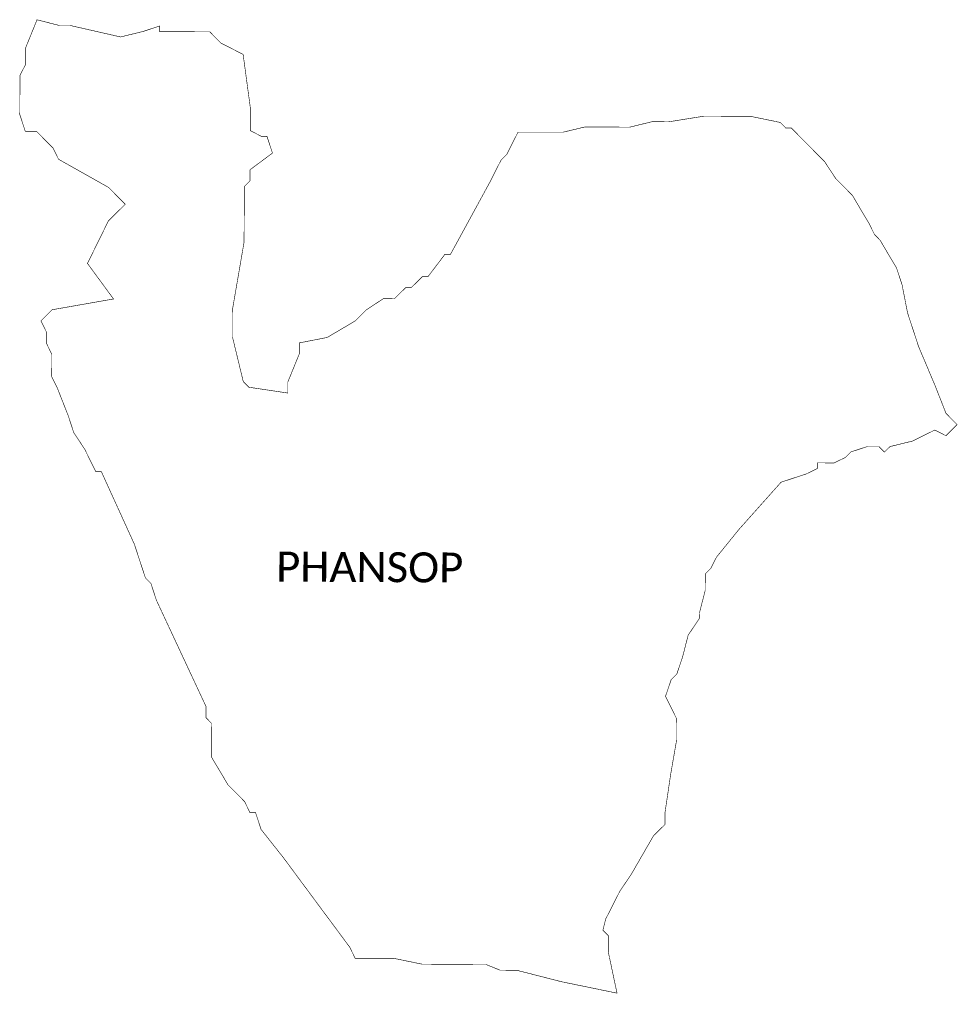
# Model space of a CAD drawing. Header units: metres. Extents: x 316875 to 322006, y 1873023 to 1876624.
# Drawn here: x 318753 to 322006, y 1873023 to 1876401 of the extents above; entities that cross this region are included whole.
import ezdxf

# ---------------------------------------------------------------- set-up
doc = ezdxf.new("R2010")
doc.units = ezdxf.units.M
doc.layers.add('VILLAGE NAME', color=250, linetype='Continuous')
doc.styles.get("Standard").update_dxf_attribs({"font": 'simplex.shx'})

msp = doc.modelspace()

# ---------------------------------------------------------------- linework, layer by layer
at = {"color": 6, "const_width": 2, "flags": 128}
msp.add_lwpolyline([(318814.1, 1876399.9), (318891.3, 1876380.1), (318930, 1876379.9), (319103.8, 1876340.3), (319181.3, 1876359.2), (319239.4, 1876378.2), (319239.3, 1876358.9), (319413.3, 1876357.9), (319451.7, 1876319), (319528.8, 1876279.8), (319554, 1876092.7), (319553.5, 1876015.3), (319592.1, 1875995.7), (319611.4, 1875995.6), (319630.5, 1875937.5), (319552.8, 1875879.9), (319552.6, 1875841.2), (319533.1, 1875822), (319532, 1875628.6), (319512.1, 1875512.6), (319492.1, 1875396.7), (319491.8, 1875300), (319529.3, 1875145), (319548.6, 1875125.5), (319683.9, 1875105.4), (319683.9, 1875144.1), (319723.3, 1875240.6), (319723.5, 1875279.3), (319820.4, 1875298.1), (319917.4, 1875355.6), (319956.3, 1875394.1), (320014.5, 1875432.4), (320053.2, 1875432.2), (320092.1, 1875470.7), (320111.4, 1875470.6), (320150.4, 1875509.1), (320169.8, 1875509.1), (320228.1, 1875586), (320247.5, 1875586), (320384.3, 1875836.6), (320423.4, 1875913.7), (320442.9, 1875933), (320482, 1876010.2), (320638.9, 1876010.2), (320714.2, 1876028.2), (320869, 1876027.4), (320946.4, 1876046.3), (321004.4, 1876046), (321120.6, 1876064.6), (321294.7, 1876063.7), (321391.3, 1876043.8), (321410.5, 1876024.3), (321429.9, 1876024.3), (321545.3, 1875907.5), (321583.6, 1875849.3), (321641.3, 1875791), (321698.8, 1875693.9), (321718, 1875655.2), (321737.2, 1875635.7), (321794.7, 1875538.7), (321813.7, 1875480.5), (321832.6, 1875383.7), (321870.6, 1875267.4), (321927.9, 1875131.7), (321966, 1875034.8), (322004.5, 1874995.9), (321965.6, 1874957.4), (321927, 1874977), (321849.4, 1874938.7), (321772, 1874919.8), (321752.5, 1874900.6), (321733.3, 1874920), (321693.9, 1874920), (321636.4, 1874901.2), (321617, 1874882), (321578.2, 1874863), (321520.2, 1874863.3), (321520.1, 1874843.8), (321481.3, 1874824.7), (321394.1, 1874796.2), (321248.1, 1874632.5), (321170.2, 1874536.2), (321150.6, 1874497.7), (321131.2, 1874478.4), (321130.9, 1874420.4), (321111.1, 1874343.2), (321111, 1874323.8), (321072, 1874266), (321052.2, 1874188.7), (321032.5, 1874130.8), (321013.1, 1874111.6), (320993.4, 1874053.6), (321031.7, 1873976.1), (321031.3, 1873898.7), (321011.2, 1873782.7), (320991.2, 1873647.4), (320991.2, 1873608.8), (320952, 1873570.3), (320874, 1873435.3), (320834.9, 1873377.5), (320785.9, 1873281), (320776.2, 1873242.4), (320795.4, 1873223), (320795.4, 1873164.9), (320825.2, 1873024.2), (320632.2, 1873063.9), (320477.7, 1873103.5), (320419.7, 1873103.8), (320371.4, 1873123.4), (320149.1, 1873124.7), (320052.5, 1873144.6), (319917.2, 1873145.3), (319898.1, 1873184.1), (319782.9, 1873339.4), (319667.8, 1873494.8), (319591, 1873591.9), (319572, 1873650), (319552.7, 1873650.1), (319533.6, 1873688.9), (319475.9, 1873747.2), (319418.4, 1873844.2), (319419, 1873960.2), (319399.8, 1873979.6), (319400.1, 1874018.3), (319228.1, 1874386.7), (319209.1, 1874444.8), (319189.9, 1874464.3), (319151.9, 1874580.5), (319037.3, 1874832.5), (319018, 1874832.6), (318979.7, 1874910.1), (318941.4, 1874968.4), (318922.4, 1875026.5), (318884.2, 1875123.4), (318865.1, 1875162.2), (318865.6, 1875239.5), (318846.5, 1875278.3), (318846.7, 1875317), (318827.5, 1875355.7), (318866.5, 1875394.2), (319079.4, 1875431.6), (318989, 1875554.8), (319061.6, 1875702.4), (319119.9, 1875760.1), (319062.2, 1875818.4), (318888.7, 1875916.1), (318869.6, 1875954.9), (318812, 1876013.2), (318773.3, 1876013.4), (318754.3, 1876071.5), (318755, 1876206.9), (318774.6, 1876245.4), (318774.9, 1876303.4), (318814.1, 1876399.9)], dxfattribs=at)

# ---------------------------------------------------------------- texts
at = {"layer": 'VILLAGE NAME', "insert": (319643.5, 1874555.7), "char_height": 104.042, "attachment_point": 1, "rotation": 359.6762}
msp.add_mtext_dynamic_manual_height_columns('{\\fCalibri|b0|i0|c0|p34;PHANSOP}', width=1755.493, gutter_width=520.2, heights=[0], dxfattribs=at)

doc.saveas('drawing.dxf')
